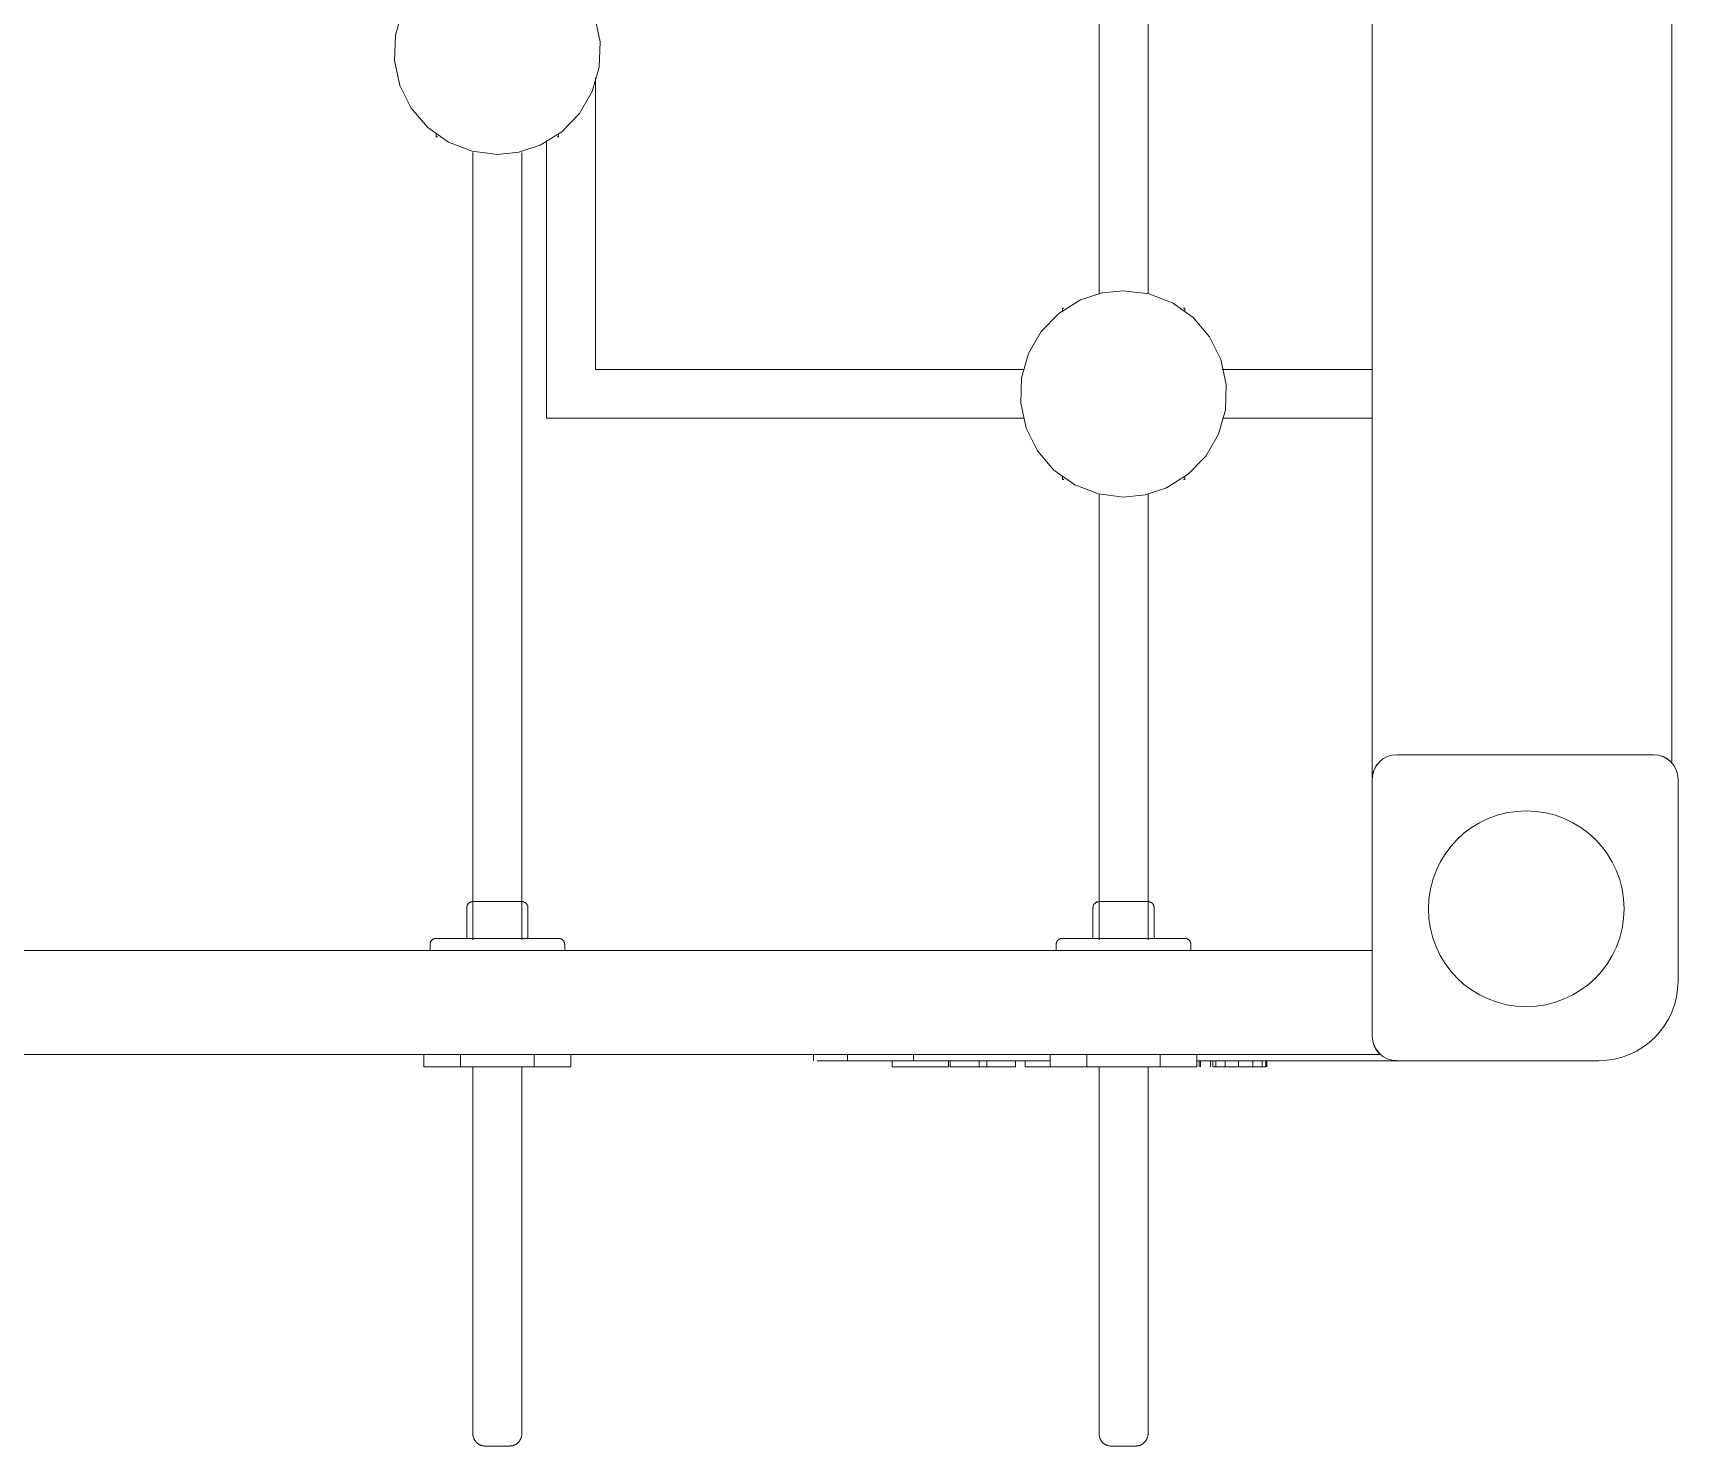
# Model space of a CAD drawing. Header units: inches. Extents: x 11834 to 13024, y -8101 to -6934.
# Drawn here: x 12464.13 to 12480.95, y -7365.54 to -7351.1 of the extents above; entities that cross this region are included whole.
import ezdxf

# ---------------------------------------------------------------- set-up
doc = ezdxf.new("R2010")
doc.units = ezdxf.units.IN
doc.header["$MEASUREMENT"] = 0
doc.layers.add('A-GENM', color=13, linetype='Continuous', lineweight=9)

# ---------------------------------------------------------------- blocks, each defined once
blk = doc.blocks.new('Foosball Table - Foosball Table-6977012-FIRST FLOOR POWER _ SIGNAL')
at = {"layer": 'A-GENM'}
for p, q in [((24.937, 12.187), (24.937, -12.187)), ((28, -12.022), (28, 12.022)), ((22.146, -1.005), (22.146, -7.227)), ((22.646, -7.228), (22.646, -1.022)), ((17, -5.021), (17, -8)), ((17, -8), (17, -5.021)), ((15.372, -5.593), (15.372, -5.625)), ((15.388, -5.625), (15.372, -5.625)), ((16.5, -8.5), (16.5, -5.663)), ((16.5, -5.663), (16.5, -8.5)), ((16.622, -5.625), (16.608, -5.625)), ((16.622, -5.625), (16.622, -5.588)), ((15.747, -5.785), (15.747, -13.827)), ((16.247, -13.827), (16.247, -5.785)), ((21.771, -7.375), (21.771, -7.412)), ((21.771, -7.375), (21.785, -7.375)), ((23.004, -7.375), (23.021, -7.375)), ((23.021, -7.407), (23.021, -7.375)), ((17, -8), (21.384, -8)), ((21.384, -8), (17, -8)), ((23.405, -8), (24.937, -8)), ((24.937, -8), (23.405, -8)), ((21.38, -8.5), (16.5, -8.5)), ((16.5, -8.5), (21.38, -8.5)), ((24.937, -8.5), (23.407, -8.5)), ((23.407, -8.5), (24.937, -8.5)), ((21.771, -9.093), (21.771, -9.125)), ((21.787, -9.125), (21.771, -9.125)), ((23.021, -9.125), (23.007, -9.125)), ((23.021, -9.125), (23.021, -9.088)), ((22.146, -9.272), (22.146, -13.827)), ((22.646, -13.827), (22.646, -9.273)), ((27.812, -11.937), (25.187, -11.937)), ((24.937, -12.187), (24.937, -14.812)), ((28.062, -14.25), (28.062, -12.187)), ((15.685, -13.5), (15.685, -13.813)), ((16.31, -13.813), (16.31, -13.5)), ((22.083, -13.5), (22.083, -13.813)), ((22.708, -13.813), (22.708, -13.5)), ((24.937, -13.938), (-24.937, -13.938)), ((15.31, -13.875), (15.31, -13.938)), ((15.726, -13.813), (15.997, -13.813)), ((15.997, -13.813), (16.268, -13.813)), ((16.685, -13.938), (16.685, -13.875)), ((21.708, -13.875), (21.708, -13.938)), ((22.125, -13.813), (22.396, -13.813)), ((22.396, -13.813), (22.666, -13.813)), ((23.083, -13.938), (23.083, -13.875)), ((-25.022, -15), (25.022, -15)), ((15.247, -15), (15.247, -15.125)), ((15.622, -15.125), (15.247, -15.125)), ((15.622, -15), (15.622, -15.125)), ((16.372, -15.125), (15.622, -15.125)), ((15.747, -15.125), (15.747, -18.875)), ((16.247, -18.875), (16.247, -15.125)), ((16.372, -15.125), (16.372, -15)), ((16.747, -15.125), (16.372, -15.125)), ((16.747, -15), (16.747, -15.125)), ((19.227, -15), (19.227, -15.063)), ((20.248, -15.063), (19.264, -15.063)), ((19.264, -15.063), (19.264, -15.063)), ((19.574, -15), (19.574, -15.063)), ((20.031, -15.063), (20.031, -15.125)), ((20.607, -15.125), (20.031, -15.125)), ((20.248, -15.063), (20.248, -15)), ((21.646, -15.063), (20.248, -15.063)), ((20.607, -15.063), (20.607, -15.125)), ((20.625, -15.125), (20.625, -15.063)), ((20.92, -15.125), (20.625, -15.125)), ((20.92, -15.063), (20.92, -15.125)), ((20.999, -15.125), (20.92, -15.125)), ((20.999, -15.063), (20.999, -15.125)), ((21.293, -15.125), (20.999, -15.125)), ((21.293, -15.063), (21.293, -15.125)), ((21.392, -15.063), (21.392, -15.125)), ((21.646, -15.125), (21.392, -15.125)), ((21.646, -15), (21.646, -15.125)), ((22.021, -15.125), (21.646, -15.125)), ((22.021, -15), (22.021, -15.125)), ((22.771, -15.125), (22.021, -15.125)), ((22.146, -15.125), (22.146, -18.875)), ((22.646, -18.875), (22.646, -15.125)), ((22.771, -15.125), (22.771, -15)), ((23.146, -15.125), (22.771, -15.125)), ((23.146, -15), (23.146, -15.125)), ((25.187, -15.063), (23.146, -15.063)), ((23.169, -15.063), (23.169, -15.125)), ((23.181, -15.063), (23.181, -15.125)), ((23.284, -15.125), (23.284, -15.063)), ((23.307, -15.063), (23.307, -15.125)), ((23.339, -15.125), (23.307, -15.125)), ((23.339, -15.063), (23.339, -15.125)), ((23.433, -15.125), (23.339, -15.125)), ((23.433, -15.063), (23.433, -15.125)), ((23.57, -15.125), (23.433, -15.125)), ((23.57, -15.063), (23.57, -15.125)), ((23.716, -15.125), (23.57, -15.125)), ((23.716, -15.063), (23.716, -15.125)), ((23.813, -15.125), (23.716, -15.125)), ((23.813, -15.063), (23.813, -15.125)), ((23.85, -15.125), (23.813, -15.125)), ((23.85, -15.063), (23.85, -15.125)), ((23.861, -15.063), (23.861, -15.125)), ((25.187, -15.063), (27.25, -15.063))]:
    blk.add_line(p, q, dxfattribs=at)
at = {"layer": 'A-GENM', "flags": 128}
for points in [[(15.997, -5.804), (15.74, -5.772), (15.498, -5.679), (15.286, -5.529), (15.118, -5.332), (15.002, -5.1), (14.947, -4.846), (14.955, -4.587), (15.027, -4.338), (15.157, -4.113), (15.337, -3.928), (15.558, -3.791), (15.777, -3.719), (15.997, -3.696)], [(15.997, -3.696), (16.254, -3.728), (16.496, -3.821), (16.708, -3.971), (16.876, -4.168), (16.992, -4.4), (17.047, -4.654), (17.039, -4.913), (16.967, -5.162), (16.837, -5.387), (16.657, -5.572), (16.436, -5.709), (16.217, -5.781), (15.997, -5.804)], [(22.396, -9.304), (22.139, -9.272), (21.897, -9.179), (21.685, -9.029), (21.517, -8.832), (21.401, -8.6), (21.346, -8.346), (21.354, -8.087), (21.426, -7.838), (21.555, -7.613), (21.736, -7.428), (21.957, -7.291), (22.176, -7.219), (22.396, -7.196)], [(22.396, -7.196), (22.653, -7.228), (22.895, -7.321), (23.106, -7.471), (23.275, -7.668), (23.39, -7.9), (23.446, -8.154), (23.437, -8.413), (23.366, -8.662), (23.236, -8.887), (23.055, -9.072), (22.835, -9.209), (22.616, -9.281), (22.396, -9.304)], [(15.685, -13.5), (15.685, -13.498), (15.685, -13.495), (15.685, -13.493), (15.685, -13.49), (15.686, -13.488), (15.686, -13.485), (15.687, -13.483), (15.688, -13.48), (15.689, -13.478), (15.689, -13.476), (15.69, -13.473), (15.692, -13.471), (15.693, -13.469), (15.694, -13.467), (15.695, -13.465), (15.697, -13.463), (15.698, -13.461), (15.7, -13.459), (15.702, -13.457), (15.703, -13.455), (15.705, -13.453), (15.707, -13.452), (15.709, -13.45), (15.711, -13.449), (15.713, -13.447), (15.715, -13.446), (15.718, -13.445), (15.72, -13.444), (15.722, -13.443), (15.724, -13.442), (15.727, -13.441), (15.729, -13.44), (15.732, -13.439), (15.734, -13.439), (15.736, -13.438), (15.739, -13.438), (15.741, -13.438), (15.744, -13.438), (15.746, -13.438), (15.747, -13.438)], [(15.997, -13.438), (15.987, -13.438), (15.977, -13.438), (15.967, -13.438), (15.957, -13.438), (15.947, -13.438), (15.938, -13.438), (15.928, -13.438), (15.918, -13.438), (15.909, -13.438), (15.9, -13.438), (15.891, -13.438), (15.882, -13.438), (15.873, -13.438), (15.864, -13.438), (15.856, -13.438), (15.848, -13.438), (15.84, -13.438), (15.832, -13.438), (15.825, -13.438), (15.818, -13.438), (15.811, -13.438), (15.804, -13.438), (15.798, -13.438), (15.792, -13.438), (15.787, -13.438), (15.781, -13.438), (15.777, -13.438), (15.772, -13.438), (15.768, -13.438), (15.764, -13.438), (15.761, -13.438), (15.758, -13.438), (15.755, -13.438), (15.753, -13.438), (15.751, -13.438), (15.749, -13.438), (15.748, -13.438), (15.747, -13.438), (15.747, -13.438)], [(15.747, -13.438), (15.747, -13.438), (15.748, -13.438), (15.749, -13.438), (15.75, -13.438), (15.752, -13.438), (15.754, -13.438), (15.757, -13.438), (15.76, -13.438), (15.763, -13.438), (15.767, -13.438), (15.771, -13.438), (15.775, -13.438), (15.78, -13.438), (15.785, -13.438), (15.791, -13.438), (15.796, -13.438), (15.803, -13.438), (15.809, -13.438), (15.816, -13.438), (15.823, -13.438), (15.83, -13.438)], [(16.247, -13.438), (16.247, -13.438), (16.246, -13.438), (16.245, -13.438), (16.244, -13.438), (16.242, -13.438), (16.24, -13.438), (16.237, -13.438), (16.234, -13.438), (16.231, -13.438), (16.227, -13.438), (16.223, -13.438), (16.219, -13.438), (16.214, -13.438), (16.209, -13.438), (16.203, -13.438), (16.198, -13.438), (16.191, -13.438), (16.185, -13.438), (16.178, -13.438), (16.171, -13.438), (16.164, -13.438), (16.156, -13.438), (16.148, -13.438), (16.14, -13.438), (16.132, -13.438), (16.124, -13.438), (16.115, -13.438), (16.106, -13.438), (16.097, -13.438), (16.088, -13.438), (16.078, -13.438), (16.069, -13.438), (16.059, -13.438), (16.049, -13.438), (16.04, -13.438), (16.03, -13.438), (16.02, -13.438), (16.01, -13.438), (16, -13.438), (15.997, -13.438)], [(16.162, -13.438), (16.169, -13.438), (16.176, -13.438), (16.183, -13.438), (16.19, -13.438), (16.196, -13.438), (16.202, -13.438), (16.207, -13.438), (16.213, -13.438), (16.218, -13.438), (16.222, -13.438), (16.226, -13.438), (16.23, -13.438), (16.233, -13.438), (16.237, -13.438), (16.239, -13.438), (16.241, -13.438), (16.243, -13.438), (16.245, -13.438), (16.246, -13.438), (16.247, -13.438), (16.247, -13.438)], [(16.247, -13.438), (16.25, -13.438), (16.252, -13.438), (16.255, -13.438), (16.257, -13.438), (16.259, -13.439), (16.262, -13.439), (16.264, -13.44), (16.267, -13.441), (16.269, -13.442), (16.271, -13.442), (16.274, -13.443), (16.276, -13.445), (16.278, -13.446), (16.28, -13.447), (16.282, -13.448), (16.284, -13.45), (16.286, -13.451), (16.288, -13.453), (16.29, -13.455), (16.292, -13.456), (16.294, -13.458), (16.295, -13.46), (16.297, -13.462), (16.298, -13.464), (16.3, -13.466), (16.301, -13.468), (16.302, -13.471), (16.303, -13.473), (16.304, -13.475), (16.305, -13.477), (16.306, -13.48), (16.307, -13.482), (16.308, -13.484), (16.308, -13.487), (16.309, -13.489), (16.309, -13.492), (16.309, -13.494), (16.309, -13.497), (16.31, -13.499), (16.31, -13.5)], [(22.083, -13.5), (22.083, -13.498), (22.084, -13.495), (22.084, -13.493), (22.084, -13.49), (22.085, -13.488), (22.085, -13.485), (22.086, -13.483), (22.087, -13.48), (22.087, -13.478), (22.088, -13.476), (22.089, -13.473), (22.09, -13.471), (22.092, -13.469), (22.093, -13.467), (22.094, -13.465), (22.096, -13.463), (22.097, -13.461), (22.099, -13.459), (22.101, -13.457), (22.102, -13.455), (22.104, -13.453), (22.106, -13.452), (22.108, -13.45), (22.11, -13.449), (22.112, -13.447), (22.114, -13.446), (22.116, -13.445), (22.119, -13.444), (22.121, -13.443), (22.123, -13.442), (22.126, -13.441), (22.128, -13.44), (22.13, -13.439), (22.133, -13.439), (22.135, -13.438), (22.138, -13.438), (22.14, -13.438), (22.143, -13.438), (22.145, -13.438), (22.146, -13.438)], [(22.396, -13.438), (22.386, -13.438), (22.376, -13.438), (22.366, -13.438), (22.356, -13.438), (22.346, -13.438), (22.336, -13.438), (22.327, -13.438), (22.317, -13.438), (22.308, -13.438), (22.298, -13.438), (22.289, -13.438), (22.28, -13.438), (22.272, -13.438), (22.263, -13.438), (22.255, -13.438), (22.247, -13.438), (22.239, -13.438), (22.231, -13.438), (22.224, -13.438), (22.216, -13.438), (22.21, -13.438), (22.203, -13.438), (22.197, -13.438), (22.191, -13.438), (22.185, -13.438), (22.18, -13.438), (22.175, -13.438), (22.171, -13.438), (22.167, -13.438), (22.163, -13.438), (22.159, -13.438), (22.156, -13.438), (22.154, -13.438), (22.151, -13.438), (22.149, -13.438), (22.148, -13.438), (22.147, -13.438), (22.146, -13.438), (22.146, -13.438)], [(22.146, -13.438), (22.146, -13.438), (22.147, -13.438), (22.148, -13.438), (22.149, -13.438), (22.151, -13.438), (22.153, -13.438), (22.156, -13.438), (22.159, -13.438), (22.162, -13.438), (22.166, -13.438), (22.17, -13.438), (22.174, -13.438), (22.179, -13.438), (22.184, -13.438), (22.189, -13.438), (22.195, -13.438), (22.201, -13.438), (22.208, -13.438), (22.215, -13.438), (22.222, -13.438), (22.229, -13.438)], [(22.646, -13.438), (22.646, -13.438), (22.645, -13.438), (22.644, -13.438), (22.643, -13.438), (22.641, -13.438), (22.639, -13.438), (22.636, -13.438), (22.633, -13.438), (22.63, -13.438), (22.626, -13.438), (22.622, -13.438), (22.618, -13.438), (22.613, -13.438), (22.608, -13.438), (22.602, -13.438), (22.596, -13.438), (22.59, -13.438), (22.584, -13.438), (22.577, -13.438), (22.57, -13.438), (22.563, -13.438), (22.555, -13.438), (22.547, -13.438), (22.539, -13.438), (22.531, -13.438), (22.522, -13.438), (22.514, -13.438), (22.505, -13.438), (22.496, -13.438), (22.486, -13.438), (22.477, -13.438), (22.468, -13.438), (22.458, -13.438), (22.448, -13.438), (22.438, -13.438), (22.428, -13.438), (22.419, -13.438), (22.409, -13.438), (22.399, -13.438), (22.396, -13.438)], [(22.561, -13.438), (22.568, -13.438), (22.575, -13.438), (22.582, -13.438), (22.589, -13.438), (22.595, -13.438), (22.601, -13.438), (22.606, -13.438), (22.611, -13.438), (22.616, -13.438), (22.621, -13.438), (22.625, -13.438), (22.629, -13.438), (22.632, -13.438), (22.635, -13.438), (22.638, -13.438), (22.64, -13.438), (22.642, -13.438), (22.644, -13.438), (22.645, -13.438), (22.646, -13.438), (22.646, -13.438)], [(22.646, -13.438), (22.648, -13.438), (22.651, -13.438), (22.653, -13.438), (22.656, -13.438), (22.658, -13.439), (22.661, -13.439), (22.663, -13.44), (22.665, -13.441), (22.668, -13.442), (22.67, -13.442), (22.672, -13.443), (22.675, -13.445), (22.677, -13.446), (22.679, -13.447), (22.681, -13.448), (22.683, -13.45), (22.685, -13.451), (22.687, -13.453), (22.689, -13.455), (22.691, -13.456), (22.692, -13.458), (22.694, -13.46), (22.696, -13.462), (22.697, -13.464), (22.698, -13.466), (22.7, -13.468), (22.701, -13.471), (22.702, -13.473), (22.703, -13.475), (22.704, -13.477), (22.705, -13.48), (22.706, -13.482), (22.706, -13.484), (22.707, -13.487), (22.707, -13.489), (22.708, -13.492), (22.708, -13.494), (22.708, -13.497), (22.708, -13.499), (22.708, -13.5)], [(15.31, -13.875), (15.31, -13.873), (15.31, -13.87), (15.31, -13.868), (15.31, -13.865), (15.311, -13.863), (15.311, -13.86), (15.312, -13.858), (15.313, -13.855), (15.314, -13.853), (15.314, -13.851), (15.315, -13.848), (15.317, -13.846), (15.318, -13.844), (15.319, -13.842), (15.32, -13.84), (15.322, -13.838), (15.323, -13.836), (15.325, -13.834), (15.327, -13.832), (15.328, -13.83), (15.33, -13.828), (15.332, -13.827), (15.334, -13.825), (15.336, -13.824), (15.338, -13.822), (15.34, -13.821), (15.343, -13.82), (15.345, -13.819), (15.347, -13.818), (15.349, -13.817), (15.352, -13.816), (15.354, -13.815), (15.357, -13.814), (15.359, -13.814), (15.361, -13.813), (15.364, -13.813), (15.366, -13.813), (15.369, -13.813), (15.371, -13.813), (15.372, -13.813)], [(15.997, -13.813), (15.972, -13.813), (15.947, -13.813), (15.922, -13.813), (15.897, -13.813), (15.873, -13.813), (15.848, -13.813), (15.824, -13.813), (15.8, -13.813), (15.777, -13.813), (15.754, -13.813), (15.731, -13.813), (15.708, -13.813), (15.686, -13.813), (15.665, -13.813), (15.644, -13.813), (15.624, -13.813), (15.604, -13.813), (15.585, -13.813), (15.566, -13.813), (15.549, -13.813), (15.532, -13.813), (15.515, -13.813), (15.5, -13.813), (15.485, -13.813), (15.471, -13.813), (15.458, -13.813), (15.446, -13.813), (15.434, -13.813), (15.424, -13.813), (15.414, -13.813), (15.406, -13.813), (15.398, -13.813), (15.392, -13.813), (15.386, -13.813), (15.381, -13.813), (15.377, -13.813), (15.375, -13.813), (15.373, -13.813), (15.372, -13.813)], [(15.372, -13.813), (15.373, -13.813), (15.374, -13.813), (15.377, -13.813), (15.38, -13.813), (15.384, -13.813), (15.39, -13.813), (15.396, -13.813), (15.404, -13.813), (15.412, -13.813), (15.421, -13.813), (15.432, -13.813), (15.443, -13.813), (15.455, -13.813), (15.467, -13.813), (15.481, -13.813), (15.496, -13.813), (15.511, -13.813), (15.527, -13.813), (15.544, -13.813), (15.562, -13.813), (15.58, -13.813), (15.599, -13.813), (15.618, -13.813), (15.639, -13.813), (15.659, -13.813), (15.681, -13.813), (15.702, -13.813), (15.725, -13.813)], [(16.622, -13.813), (16.622, -13.813), (16.62, -13.813), (16.618, -13.813), (16.614, -13.813), (16.61, -13.813), (16.604, -13.813), (16.598, -13.813), (16.59, -13.813), (16.582, -13.813), (16.573, -13.813), (16.562, -13.813), (16.551, -13.813), (16.539, -13.813), (16.527, -13.813), (16.513, -13.813), (16.498, -13.813), (16.483, -13.813), (16.467, -13.813), (16.45, -13.813), (16.432, -13.813), (16.414, -13.813), (16.395, -13.813), (16.376, -13.813), (16.355, -13.813), (16.335, -13.813), (16.313, -13.813), (16.292, -13.813), (16.269, -13.813), (16.247, -13.813), (16.223, -13.813), (16.2, -13.813), (16.176, -13.813), (16.152, -13.813), (16.128, -13.813), (16.103, -13.813), (16.079, -13.813), (16.054, -13.813), (16.029, -13.813), (16.004, -13.813), (15.997, -13.813)], [(16.263, -13.813), (16.286, -13.813), (16.308, -13.813), (16.329, -13.813), (16.35, -13.813), (16.37, -13.813), (16.39, -13.813), (16.409, -13.813), (16.428, -13.813), (16.445, -13.813), (16.462, -13.813), (16.479, -13.813), (16.494, -13.813), (16.509, -13.813), (16.523, -13.813), (16.536, -13.813), (16.548, -13.813), (16.56, -13.813), (16.57, -13.813), (16.58, -13.813), (16.588, -13.813), (16.596, -13.813), (16.602, -13.813), (16.608, -13.813), (16.613, -13.813), (16.617, -13.813), (16.619, -13.813), (16.621, -13.813), (16.622, -13.813)], [(16.622, -13.813), (16.625, -13.813), (16.627, -13.813), (16.63, -13.813), (16.632, -13.813), (16.634, -13.814), (16.637, -13.814), (16.639, -13.815), (16.642, -13.816), (16.644, -13.817), (16.646, -13.817), (16.649, -13.818), (16.651, -13.82), (16.653, -13.821), (16.655, -13.822), (16.657, -13.823), (16.659, -13.825), (16.661, -13.826), (16.663, -13.828), (16.665, -13.83), (16.667, -13.831), (16.669, -13.833), (16.67, -13.835), (16.672, -13.837), (16.673, -13.839), (16.675, -13.841), (16.676, -13.843), (16.677, -13.846), (16.678, -13.848), (16.679, -13.85), (16.68, -13.852), (16.681, -13.855), (16.682, -13.857), (16.683, -13.859), (16.683, -13.862), (16.684, -13.864), (16.684, -13.867), (16.684, -13.869), (16.684, -13.872), (16.685, -13.874), (16.685, -13.875)], [(21.708, -13.875), (21.708, -13.873), (21.709, -13.87), (21.709, -13.868), (21.709, -13.865), (21.71, -13.863), (21.71, -13.86), (21.711, -13.858), (21.712, -13.855), (21.712, -13.853), (21.713, -13.851), (21.714, -13.848), (21.715, -13.846), (21.717, -13.844), (21.718, -13.842), (21.719, -13.84), (21.721, -13.838), (21.722, -13.836), (21.724, -13.834), (21.726, -13.832), (21.727, -13.83), (21.729, -13.828), (21.731, -13.827), (21.733, -13.825), (21.735, -13.824), (21.737, -13.822), (21.739, -13.821), (21.741, -13.82), (21.744, -13.819), (21.746, -13.818), (21.748, -13.817), (21.751, -13.816), (21.753, -13.815), (21.755, -13.814), (21.758, -13.814), (21.76, -13.813), (21.763, -13.813), (21.765, -13.813), (21.768, -13.813), (21.77, -13.813), (21.771, -13.813)], [(22.396, -13.813), (22.371, -13.813), (22.346, -13.813), (22.321, -13.813), (22.296, -13.813), (22.272, -13.813), (22.247, -13.813), (22.223, -13.813), (22.199, -13.813), (22.176, -13.813), (22.152, -13.813), (22.13, -13.813), (22.107, -13.813), (22.085, -13.813), (22.064, -13.813), (22.043, -13.813), (22.023, -13.813), (22.003, -13.813), (21.984, -13.813), (21.965, -13.813), (21.947, -13.813), (21.93, -13.813), (21.914, -13.813), (21.899, -13.813), (21.884, -13.813), (21.87, -13.813), (21.857, -13.813), (21.845, -13.813), (21.833, -13.813), (21.823, -13.813), (21.813, -13.813), (21.805, -13.813), (21.797, -13.813), (21.79, -13.813), (21.785, -13.813), (21.78, -13.813), (21.776, -13.813), (21.773, -13.813), (21.772, -13.813), (21.771, -13.813)], [(21.771, -13.813), (21.771, -13.813), (21.773, -13.813), (21.775, -13.813), (21.779, -13.813), (21.783, -13.813), (21.789, -13.813), (21.795, -13.813), (21.803, -13.813), (21.811, -13.813), (21.82, -13.813), (21.83, -13.813), (21.841, -13.813), (21.853, -13.813), (21.866, -13.813), (21.88, -13.813), (21.895, -13.813), (21.91, -13.813), (21.926, -13.813), (21.943, -13.813), (21.96, -13.813), (21.979, -13.813), (21.998, -13.813), (22.017, -13.813), (22.037, -13.813), (22.058, -13.813), (22.079, -13.813), (22.101, -13.813), (22.124, -13.813)], [(23.021, -13.813), (23.02, -13.813), (23.019, -13.813), (23.016, -13.813), (23.013, -13.813), (23.008, -13.813), (23.003, -13.813), (22.996, -13.813), (22.989, -13.813), (22.981, -13.813), (22.971, -13.813), (22.961, -13.813), (22.95, -13.813), (22.938, -13.813), (22.925, -13.813), (22.912, -13.813), (22.897, -13.813), (22.882, -13.813), (22.866, -13.813), (22.849, -13.813), (22.831, -13.813), (22.813, -13.813), (22.794, -13.813), (22.774, -13.813), (22.754, -13.813), (22.734, -13.813), (22.712, -13.813), (22.69, -13.813), (22.668, -13.813), (22.645, -13.813), (22.622, -13.813), (22.599, -13.813), (22.575, -13.813), (22.551, -13.813), (22.527, -13.813), (22.502, -13.813), (22.477, -13.813), (22.453, -13.813), (22.428, -13.813), (22.403, -13.813), (22.396, -13.813)], [(22.662, -13.813), (22.684, -13.813), (22.706, -13.813), (22.728, -13.813), (22.749, -13.813), (22.769, -13.813), (22.789, -13.813), (22.808, -13.813), (22.826, -13.813), (22.844, -13.813), (22.861, -13.813), (22.878, -13.813), (22.893, -13.813), (22.908, -13.813), (22.922, -13.813), (22.935, -13.813), (22.947, -13.813), (22.958, -13.813), (22.969, -13.813), (22.978, -13.813), (22.987, -13.813), (22.995, -13.813), (23.001, -13.813), (23.007, -13.813), (23.012, -13.813), (23.015, -13.813), (23.018, -13.813), (23.02, -13.813), (23.021, -13.813)], [(23.021, -13.813), (23.023, -13.813), (23.026, -13.813), (23.028, -13.813), (23.031, -13.813), (23.033, -13.814), (23.036, -13.814), (23.038, -13.815), (23.04, -13.816), (23.043, -13.817), (23.045, -13.817), (23.047, -13.818), (23.05, -13.82), (23.052, -13.821), (23.054, -13.822), (23.056, -13.823), (23.058, -13.825), (23.06, -13.826), (23.062, -13.828), (23.064, -13.83), (23.066, -13.831), (23.067, -13.833), (23.069, -13.835), (23.071, -13.837), (23.072, -13.839), (23.073, -13.841), (23.075, -13.843), (23.076, -13.846), (23.077, -13.848), (23.078, -13.85), (23.079, -13.852), (23.08, -13.855), (23.081, -13.857), (23.081, -13.859), (23.082, -13.862), (23.082, -13.864), (23.083, -13.867), (23.083, -13.869), (23.083, -13.872), (23.083, -13.874), (23.083, -13.875)], [(15.872, -19), (15.867, -19), (15.862, -19), (15.857, -18.999), (15.852, -18.998), (15.847, -18.998), (15.842, -18.996), (15.837, -18.995), (15.833, -18.994), (15.828, -18.992), (15.823, -18.99), (15.819, -18.988), (15.814, -18.986), (15.81, -18.983), (15.806, -18.981), (15.801, -18.978), (15.797, -18.975), (15.793, -18.972), (15.79, -18.969), (15.786, -18.966), (15.782, -18.962), (15.779, -18.958), (15.776, -18.955), (15.773, -18.951), (15.77, -18.947), (15.767, -18.943), (15.764, -18.938), (15.762, -18.934), (15.76, -18.929), (15.757, -18.925), (15.756, -18.92), (15.754, -18.916), (15.752, -18.911), (15.751, -18.906), (15.75, -18.901), (15.749, -18.896), (15.748, -18.891), (15.748, -18.886), (15.747, -18.881), (15.747, -18.876), (15.747, -18.875)], [(16.247, -18.875), (16.247, -18.88), (16.247, -18.885), (16.246, -18.89), (16.245, -18.895), (16.245, -18.9), (16.243, -18.905), (16.242, -18.91), (16.241, -18.914), (16.239, -18.919), (16.237, -18.924), (16.235, -18.928), (16.233, -18.933), (16.231, -18.937), (16.228, -18.941), (16.225, -18.946), (16.222, -18.95), (16.219, -18.954), (16.216, -18.957), (16.213, -18.961), (16.209, -18.965), (16.205, -18.968), (16.202, -18.971), (16.198, -18.974), (16.194, -18.977), (16.19, -18.98), (16.185, -18.983), (16.181, -18.985), (16.176, -18.988), (16.172, -18.99), (16.167, -18.992), (16.163, -18.993), (16.158, -18.995), (16.153, -18.996), (16.148, -18.997), (16.143, -18.998), (16.138, -18.999), (16.133, -18.999), (16.128, -19), (16.123, -19), (16.122, -19)], [(22.271, -19), (22.266, -19), (22.261, -19), (22.256, -18.999), (22.251, -18.998), (22.246, -18.998), (22.241, -18.996), (22.236, -18.995), (22.232, -18.994), (22.227, -18.992), (22.222, -18.99), (22.218, -18.988), (22.213, -18.986), (22.209, -18.983), (22.204, -18.981), (22.2, -18.978), (22.196, -18.975), (22.192, -18.972), (22.188, -18.969), (22.185, -18.966), (22.181, -18.962), (22.178, -18.958), (22.174, -18.955), (22.171, -18.951), (22.168, -18.947), (22.166, -18.943), (22.163, -18.938), (22.161, -18.934), (22.158, -18.929), (22.156, -18.925), (22.154, -18.92), (22.153, -18.916), (22.151, -18.911), (22.15, -18.906), (22.149, -18.901), (22.148, -18.896), (22.147, -18.891), (22.146, -18.886), (22.146, -18.881), (22.146, -18.876), (22.146, -18.875)], [(22.646, -18.875), (22.646, -18.88), (22.645, -18.885), (22.645, -18.89), (22.644, -18.895), (22.643, -18.9), (22.642, -18.905), (22.641, -18.91), (22.639, -18.914), (22.638, -18.919), (22.636, -18.924), (22.634, -18.928), (22.632, -18.933), (22.629, -18.937), (22.627, -18.941), (22.624, -18.946), (22.621, -18.95), (22.618, -18.954), (22.615, -18.957), (22.611, -18.961), (22.608, -18.965), (22.604, -18.968), (22.6, -18.971), (22.597, -18.974), (22.593, -18.977), (22.588, -18.98), (22.584, -18.983), (22.58, -18.985), (22.575, -18.988), (22.571, -18.99), (22.566, -18.992), (22.561, -18.993), (22.557, -18.995), (22.552, -18.996), (22.547, -18.997), (22.542, -18.998), (22.537, -18.999), (22.532, -18.999), (22.527, -19), (22.522, -19), (22.521, -19)], [(15.997, -19), (15.992, -19), (15.987, -19), (15.982, -19), (15.977, -19), (15.972, -19), (15.967, -19), (15.962, -19), (15.958, -19), (15.953, -19), (15.948, -19), (15.944, -19), (15.939, -19), (15.935, -19), (15.931, -19), (15.926, -19), (15.922, -19), (15.918, -19), (15.915, -19), (15.911, -19), (15.907, -19), (15.904, -19), (15.901, -19), (15.898, -19), (15.895, -19), (15.892, -19), (15.889, -19), (15.887, -19), (15.885, -19), (15.882, -19), (15.881, -19), (15.879, -19), (15.877, -19), (15.876, -19), (15.875, -19), (15.874, -19), (15.873, -19), (15.873, -19), (15.872, -19), (15.872, -19)], [(15.872, -19), (15.872, -19), (15.872, -19), (15.873, -19), (15.874, -19), (15.875, -19), (15.876, -19), (15.877, -19), (15.878, -19), (15.88, -19), (15.882, -19), (15.884, -19), (15.886, -19), (15.889, -19), (15.891, -19), (15.894, -19), (15.897, -19), (15.9, -19), (15.903, -19), (15.906, -19), (15.91, -19), (15.914, -19), (15.917, -19), (15.921, -19), (15.925, -19), (15.929, -19), (15.934, -19), (15.938, -19), (15.943, -19), (15.947, -19), (15.952, -19), (15.956, -19), (15.961, -19), (15.966, -19), (15.971, -19), (15.976, -19), (15.981, -19), (15.986, -19), (15.991, -19), (15.996, -19), (15.997, -19)], [(15.997, -19), (16.002, -19), (16.007, -19), (16.012, -19), (16.017, -19), (16.022, -19), (16.027, -19), (16.032, -19), (16.036, -19), (16.041, -19), (16.046, -19), (16.05, -19), (16.055, -19), (16.059, -19), (16.063, -19), (16.068, -19), (16.072, -19), (16.076, -19), (16.079, -19), (16.083, -19), (16.087, -19), (16.09, -19), (16.093, -19), (16.096, -19), (16.099, -19), (16.102, -19), (16.105, -19), (16.107, -19), (16.11, -19), (16.112, -19), (16.114, -19), (16.115, -19), (16.117, -19), (16.118, -19), (16.119, -19), (16.12, -19), (16.121, -19), (16.122, -19), (16.122, -19), (16.122, -19)], [(16.122, -19), (16.122, -19), (16.122, -19), (16.121, -19), (16.12, -19), (16.12, -19), (16.118, -19), (16.117, -19), (16.116, -19), (16.114, -19), (16.112, -19), (16.11, -19), (16.108, -19), (16.106, -19), (16.103, -19), (16.1, -19), (16.097, -19), (16.094, -19), (16.091, -19), (16.088, -19), (16.084, -19), (16.08, -19), (16.077, -19), (16.073, -19), (16.069, -19), (16.065, -19), (16.06, -19), (16.056, -19), (16.051, -19), (16.047, -19), (16.042, -19), (16.038, -19), (16.033, -19), (16.028, -19), (16.023, -19), (16.018, -19), (16.013, -19), (16.008, -19), (16.003, -19), (15.998, -19), (15.997, -19)], [(22.396, -19), (22.391, -19), (22.386, -19), (22.381, -19), (22.376, -19), (22.371, -19), (22.366, -19), (22.361, -19), (22.357, -19), (22.352, -19), (22.347, -19), (22.343, -19), (22.338, -19), (22.334, -19), (22.329, -19), (22.325, -19), (22.321, -19), (22.317, -19), (22.313, -19), (22.31, -19), (22.306, -19), (22.303, -19), (22.299, -19), (22.296, -19), (22.293, -19), (22.291, -19), (22.288, -19), (22.286, -19), (22.283, -19), (22.281, -19), (22.279, -19), (22.278, -19), (22.276, -19), (22.275, -19), (22.274, -19), (22.273, -19), (22.272, -19), (22.271, -19), (22.271, -19), (22.271, -19)], [(22.271, -19), (22.271, -19), (22.271, -19), (22.272, -19), (22.272, -19), (22.273, -19), (22.274, -19), (22.276, -19), (22.277, -19), (22.279, -19), (22.281, -19), (22.283, -19), (22.285, -19), (22.287, -19), (22.29, -19), (22.293, -19), (22.296, -19), (22.299, -19), (22.302, -19), (22.305, -19), (22.309, -19), (22.312, -19), (22.316, -19), (22.32, -19), (22.324, -19), (22.328, -19), (22.333, -19), (22.337, -19), (22.341, -19), (22.346, -19), (22.351, -19), (22.355, -19), (22.36, -19), (22.365, -19), (22.37, -19), (22.375, -19), (22.38, -19), (22.384, -19), (22.389, -19), (22.394, -19), (22.396, -19)], [(22.396, -19), (22.401, -19), (22.406, -19), (22.411, -19), (22.416, -19), (22.421, -19), (22.426, -19), (22.43, -19), (22.435, -19), (22.44, -19), (22.445, -19), (22.449, -19), (22.454, -19), (22.458, -19), (22.462, -19), (22.466, -19), (22.47, -19), (22.474, -19), (22.478, -19), (22.482, -19), (22.486, -19), (22.489, -19), (22.492, -19), (22.495, -19), (22.498, -19), (22.501, -19), (22.504, -19), (22.506, -19), (22.508, -19), (22.51, -19), (22.512, -19), (22.514, -19), (22.516, -19), (22.517, -19), (22.518, -19), (22.519, -19), (22.52, -19), (22.52, -19), (22.521, -19), (22.521, -19)], [(22.521, -19), (22.521, -19), (22.52, -19), (22.52, -19), (22.519, -19), (22.518, -19), (22.517, -19), (22.516, -19), (22.514, -19), (22.513, -19), (22.511, -19), (22.509, -19), (22.507, -19), (22.504, -19), (22.502, -19), (22.499, -19), (22.496, -19), (22.493, -19), (22.49, -19), (22.486, -19), (22.483, -19), (22.479, -19), (22.475, -19), (22.472, -19), (22.468, -19), (22.463, -19), (22.459, -19), (22.455, -19), (22.45, -19), (22.446, -19), (22.441, -19), (22.436, -19), (22.432, -19), (22.427, -19), (22.422, -19), (22.417, -19), (22.412, -19), (22.407, -19), (22.402, -19), (22.397, -19), (22.396, -19)]]:
    blk.add_lwpolyline(points, dxfattribs=at)
at = {"layer": 'A-GENM'}
for centre, radius, start, end in [((25.187, -12.187), 0.25, 90, 180), ((25.187, -12.187), 0.25, 135, 180), ((27.812, -12.187), 0.25, 360, 90), ((27.812, -12.187), 0.25, 41.4096, 77.8524), ((26.511, -13.511), 1, 0, 180), ((26.511, -13.511), 1, 180, 0), ((27.25, -14.25), 0.812, 270, 360), ((25.187, -14.812), 0.25, 180, 270), ((25.187, -14.812), 0.25, 180, 228.5904)]:
    blk.add_arc(centre, radius, start, end, dxfattribs=at)

msp = doc.modelspace()

# ---------------------------------------------------------------- block references
at = {"layer": 'A-GENM'}
msp.add_blockref('Foosball Table - Foosball Table-6977012-FIRST FLOOR POWER _ SIGNAL', (12452.883, -7346.535), dxfattribs=at)

doc.saveas('drawing.dxf')
